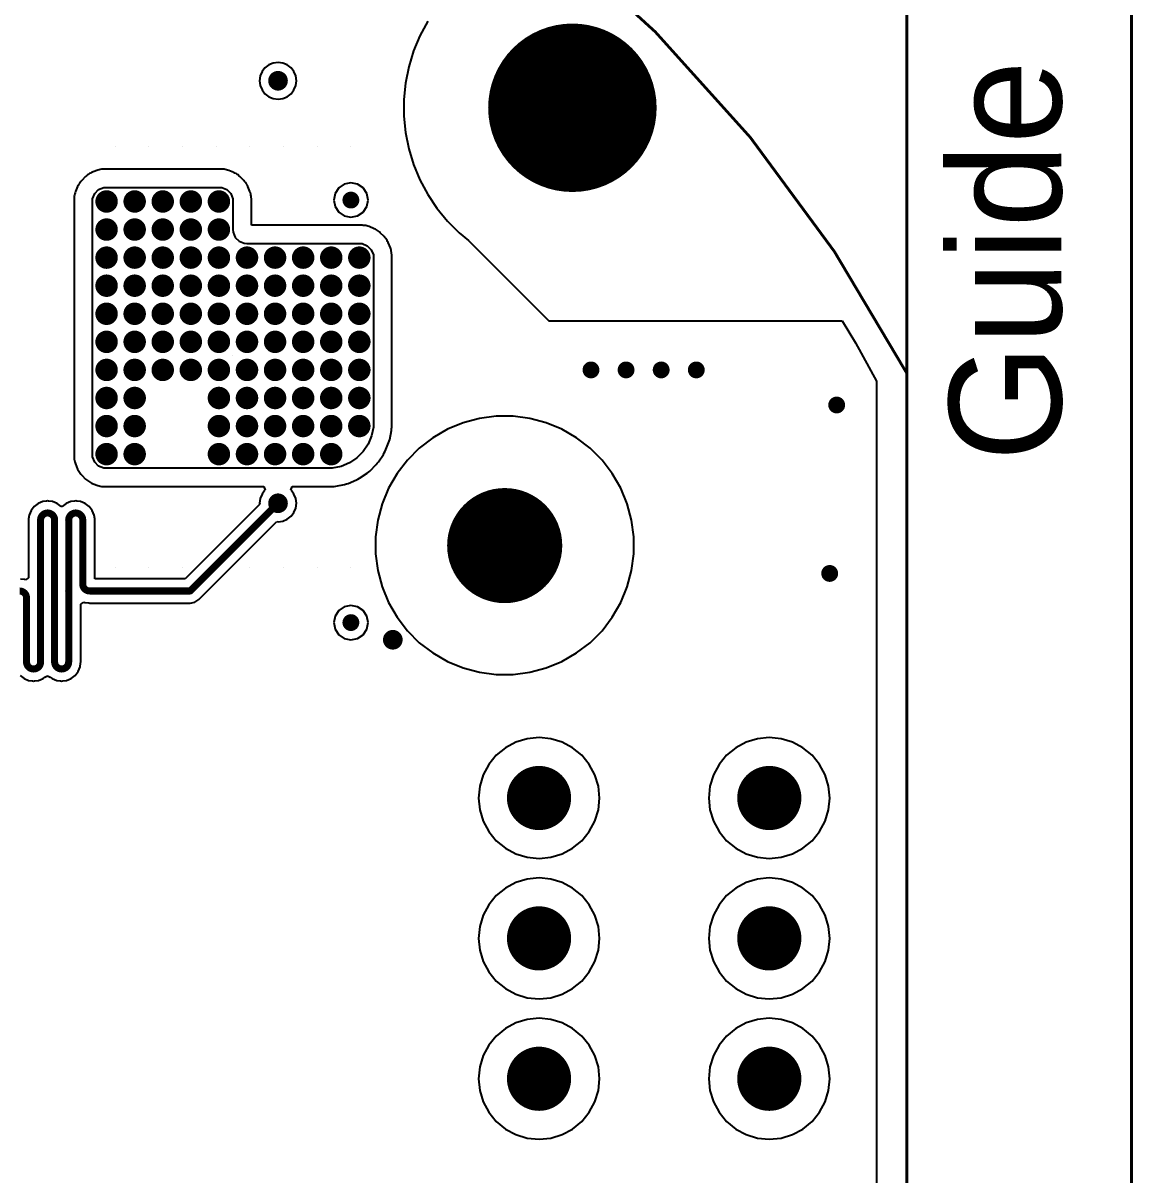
# Model space of a CAD drawing. Header units: millimetres. Extents: x 194 to 375, y 175 to 317.
# Drawn here: x 268.02 to 307.55, y 249.57 to 290.61 of the extents above; entities that cross this region are included whole.
import ezdxf

# ---------------------------------------------------------------- set-up
doc = ezdxf.new("R2010")
doc.units = ezdxf.units.MM
for name, color, linetype in [('Mechanical20', 56, 'Continuous'), ('MidLayer1', 16, 'Continuous'), ('PadHoleLayer', 156, 'Continuous'), ('ViaHoleLayer', 16, 'Continuous')]:
    doc.layers.add(name, color=color, linetype=linetype)

# ---------------------------------------------------------------- blocks, each defined once
blk = doc.blocks.new('PG_HSOF_8_1_B_54')
at = {"layer": 'PadHoleLayer'}
for points in [[(-4.2, 4.8), (-4.2, 4.8), (-4.2, 4.8), (-4.2, 4.8)], [(-3, 4.8), (-3, 4.8), (-3, 4.8), (-3, 4.8)], [(-1.8, 4.8), (-1.8, 4.8), (-1.8, 4.8), (-1.8, 4.8)], [(-0.6, 4.8), (-0.6, 4.8), (-0.6, 4.8), (-0.6, 4.8)], [(0.6, 4.8), (0.6, 4.8), (0.6, 4.8), (0.6, 4.8)], [(1.8, 4.8), (1.8, 4.8), (1.8, 4.8), (1.8, 4.8)], [(3, 4.8), (3, 4.8), (3, 4.8), (3, 4.8)], [(4.2, 4.8), (4.2, 4.8), (4.2, 4.8), (4.2, 4.8)], [(0, -2.75), (0, -2.75), (0, -2.75), (0, -2.75)]]:
    blk.add_lwpolyline(points, close=True, dxfattribs=at)
blk = doc.blocks.new('PG_HSOF_8_1_B_55')
at = {"layer": 'PadHoleLayer'}
for points in [[(-4.2, 4.8), (-4.2, 4.8), (-4.2, 4.8), (-4.2, 4.8)], [(-3, 4.8), (-3, 4.8), (-3, 4.8), (-3, 4.8)], [(-1.8, 4.8), (-1.8, 4.8), (-1.8, 4.8), (-1.8, 4.8)], [(-0.6, 4.8), (-0.6, 4.8), (-0.6, 4.8), (-0.6, 4.8)], [(0.6, 4.8), (0.6, 4.8), (0.6, 4.8), (0.6, 4.8)], [(1.8, 4.8), (1.8, 4.8), (1.8, 4.8), (1.8, 4.8)], [(3, 4.8), (3, 4.8), (3, 4.8), (3, 4.8)], [(4.2, 4.8), (4.2, 4.8), (4.2, 4.8), (4.2, 4.8)], [(0, -2.75), (0, -2.75), (0, -2.75), (0, -2.75)]]:
    blk.add_lwpolyline(points, close=True, dxfattribs=at)
blk = doc.blocks.new('DG271V_5_0_03P_58')
at = {"layer": 'MidLayer1', "const_width": 1.143}
for points in [[(-5.572, 4.1, 1), (-4.429, 4.1, 1)], [(-0.572, 4.1, 1), (0.571, 4.1, 1)], [(4.429, 4.1, 1), (5.572, 4.1, 1)], [(-5.572, -4.1, 1), (-4.429, -4.1, 1)], [(-0.572, -4.1, 1), (0.571, -4.1, 1)], [(4.429, -4.1, 1), (5.572, -4.1, 1)]]:
    blk.add_lwpolyline(points, format="xyb", close=True, dxfattribs=at)
at = {"layer": 'PadHoleLayer', "const_width": 0.65}
for points in [[(-5.325, 4.1, 1), (-4.675, 4.1, 1)], [(-0.325, 4.1, 1), (0.325, 4.1, 1)], [(4.675, 4.1, 1), (5.325, 4.1, 1)], [(-5.325, -4.1, 1), (-4.675, -4.1, 1)], [(-0.325, -4.1, 1), (0.325, -4.1, 1)], [(4.675, -4.1, 1), (5.325, -4.1, 1)]]:
    blk.add_lwpolyline(points, format="xyb", close=True, dxfattribs=at)
blk = doc.blocks.new('SMTSOB_M3_2_BOT_B_160')
at = {"layer": 'MidLayer1', "const_width": 2.05}
blk.add_lwpolyline([(-1.025, 0.008, 1), (1.025, 0.008, 1)], format="xyb", close=True, dxfattribs=at)
at = {"layer": 'PadHoleLayer', "const_width": 2.05}
blk.add_lwpolyline([(-1.025, 0.008, 1), (1.025, 0.008, 1)], format="xyb", close=True, dxfattribs=at)
blk = doc.blocks.new('MH_3_5MM_173')
at = {"layer": 'MidLayer1', "const_width": 3}
blk.add_lwpolyline([(-1.5, 0, 1), (1.5, 0, 1)], format="xyb", close=True, dxfattribs=at)
at = {"layer": 'PadHoleLayer', "const_width": 1.75}
blk.add_lwpolyline([(-0.875, 0, 1), (0.875, 0, 1)], format="xyb", close=True, dxfattribs=at)

msp = doc.modelspace()

# ---------------------------------------------------------------- linework, layer by layer
at = {"layer": 'Mechanical20', "const_width": 0.1}
msp.add_lwpolyline([(206.5, 273.9, -0.633005), (299.5, 278.125)], format="xyb", dxfattribs=at)
for points in [[(299.5, 206.5), (299.5, 305.5)], [(307.5, 206.5), (307.5, 305.5)], [(299.5, 229.875), (299.5, 278.125)]]:
    msp.add_lwpolyline(points, dxfattribs=at)
at = {"layer": 'Mechanical20', "const_width": 0.05}
msp.add_lwpolyline([(299.475, 278.125, 1), (299.525, 278.125, 1)], format="xyb", close=True, dxfattribs=at)
msp.add_lwpolyline([(299.475, 278.125, 1), (299.525, 278.125, 1)], format="xyb", close=True, dxfattribs=at)
at = {"layer": 'MidLayer1'}
for p, q in [((282.435, 290.676), (282.158, 290.156)), ((282.158, 290.156), (281.932, 289.612)), ((281.932, 289.612), (281.761, 289.048)), ((276.537, 288.878), (276.472, 288.72)), ((276.641, 289.014), (276.537, 288.878)), ((276.777, 289.118), (276.641, 289.014)), ((276.935, 289.183), (276.777, 289.118)), ((277.105, 289.206), (276.935, 289.183)), ((277.275, 289.183), (277.105, 289.206)), ((277.433, 289.118), (277.275, 289.183)), ((277.569, 289.014), (277.433, 289.118)), ((277.673, 288.878), (277.569, 289.014)), ((277.738, 288.72), (277.673, 288.878)), ((281.761, 289.048), (281.646, 288.469)), ((276.472, 288.72), (276.449, 288.55)), ((276.449, 288.55), (276.472, 288.38)), ((277.761, 288.55), (277.738, 288.72)), ((277.738, 288.38), (277.761, 288.55)), ((281.646, 288.469), (281.588, 287.883)), ((276.472, 288.38), (276.537, 288.222)), ((276.537, 288.222), (276.641, 288.086)), ((276.641, 288.086), (276.777, 287.982)), ((277.433, 287.982), (277.569, 288.086)), ((277.569, 288.086), (277.673, 288.222)), ((277.673, 288.222), (277.738, 288.38)), ((276.777, 287.982), (276.935, 287.917)), ((276.935, 287.917), (277.105, 287.894)), ((277.105, 287.894), (277.275, 287.917)), ((277.275, 287.917), (277.433, 287.982)), ((281.588, 287.883), (281.588, 287.293)), ((281.588, 287.293), (281.646, 286.707)), ((281.646, 286.707), (281.761, 286.128)), ((281.761, 286.128), (281.932, 285.564)), ((270.318, 285.194), (270.287, 285.164)), ((270.355, 285.215), (270.318, 285.194)), ((270.389, 285.242), (270.355, 285.215)), ((270.429, 285.258), (270.389, 285.242)), ((270.466, 285.28), (270.429, 285.258)), ((270.65, 285.356), (270.466, 285.28)), ((270.691, 285.367), (270.65, 285.356)), ((270.731, 285.383), (270.691, 285.367)), ((270.773, 285.389), (270.731, 285.383)), ((270.815, 285.4), (270.773, 285.389)), ((270.858, 285.4), (270.815, 285.4)), ((270.901, 285.406), (270.858, 285.4)), ((271, 285.406), (270.901, 285.406)), ((275, 285.406), (271, 285.406)), ((271, 285.406), (271, 285.406)), ((275.099, 285.406), (275, 285.406)), ((275.142, 285.4), (275.099, 285.406)), ((275.185, 285.4), (275.142, 285.4)), ((275.227, 285.389), (275.185, 285.4)), ((275.269, 285.383), (275.227, 285.389)), ((275.309, 285.367), (275.269, 285.383)), ((275.35, 285.356), (275.309, 285.367)), ((275.534, 285.28), (275.35, 285.356)), ((275.571, 285.258), (275.534, 285.28)), ((275.611, 285.242), (275.571, 285.258)), ((275.645, 285.215), (275.611, 285.242)), ((275.682, 285.194), (275.645, 285.215)), ((275.713, 285.164), (275.682, 285.194)), ((281.932, 285.564), (282.158, 285.02)), ((269.97, 284.784), (269.894, 284.6)), ((269.992, 284.821), (269.97, 284.784)), ((270.008, 284.861), (269.992, 284.821)), ((270.034, 284.895), (270.008, 284.861)), ((270.056, 284.932), (270.034, 284.895)), ((270.086, 284.963), (270.056, 284.932)), ((270.113, 284.997), (270.086, 284.963)), ((270.253, 285.137), (270.113, 284.997)), ((270.287, 285.164), (270.253, 285.137)), ((275.747, 285.137), (275.713, 285.164)), ((275.887, 284.997), (275.747, 285.137)), ((275.914, 284.963), (275.887, 284.997)), ((275.944, 284.932), (275.914, 284.963)), ((275.965, 284.895), (275.944, 284.932)), ((275.992, 284.861), (275.965, 284.895)), ((276.008, 284.821), (275.992, 284.861)), ((276.03, 284.784), (276.008, 284.821)), ((276.106, 284.6), (276.03, 284.784)), ((279.466, 284.865), (279.267, 284.733)), ((279.7, 284.912), (279.466, 284.865)), ((279.934, 284.865), (279.7, 284.912)), ((280.133, 284.733), (279.934, 284.865)), ((282.158, 285.02), (282.435, 284.5)), ((269.85, 284.392), (269.844, 284.349)), ((269.861, 284.477), (269.85, 284.435)), ((269.85, 284.435), (269.85, 284.392)), ((269.867, 284.519), (269.861, 284.477)), ((269.883, 284.559), (269.867, 284.519)), ((269.894, 284.6), (269.883, 284.559)), ((270.5, 284.349), (270.576, 284.533)), ((270.576, 284.533), (270.717, 284.674)), ((270.717, 284.674), (270.901, 284.75)), ((270.901, 284.75), (271, 284.75)), ((271, 284.75), (271, 284.75)), ((271, 284.75), (275, 284.75)), ((275, 284.75), (275.099, 284.75)), ((275.099, 284.75), (275.283, 284.674)), ((275.283, 284.674), (275.424, 284.533)), ((275.424, 284.533), (275.5, 284.349)), ((276.117, 284.559), (276.106, 284.6)), ((276.133, 284.519), (276.117, 284.559)), ((276.139, 284.477), (276.133, 284.519)), ((276.15, 284.435), (276.139, 284.477)), ((276.15, 284.392), (276.15, 284.435)), ((276.156, 284.349), (276.15, 284.392)), ((279.135, 284.534), (279.088, 284.3)), ((279.267, 284.733), (279.135, 284.534)), ((280.265, 284.534), (280.133, 284.733)), ((280.312, 284.3), (280.265, 284.534)), ((282.435, 284.5), (282.763, 284.009)), ((269.844, 284.349), (269.844, 284.25)), ((269.844, 284.25), (269.844, 275.25)), ((270.5, 284.25), (270.5, 284.349)), ((270.5, 275.25), (270.5, 284.25)), ((275.5, 284.349), (275.5, 284.25)), ((275.5, 284.25), (275.5, 284.25)), ((275.5, 284.25), (275.5, 283.25)), ((276.156, 284.25), (276.156, 284.349)), ((276.156, 283.406), (276.156, 284.25)), ((276.156, 284.25), (276.156, 284.25)), ((279.088, 284.3), (279.135, 284.066)), ((279.135, 284.066), (279.267, 283.867)), ((280.133, 283.867), (280.265, 284.066)), ((280.265, 284.066), (280.312, 284.3)), ((282.763, 284.009), (283.137, 283.554)), ((279.267, 283.867), (279.466, 283.735)), ((279.466, 283.735), (279.7, 283.688)), ((279.7, 283.688), (279.934, 283.735)), ((279.934, 283.735), (280.133, 283.867)), ((283.137, 283.554), (283.554, 283.137)), ((275.5, 283.25), (275.51, 283.152)), ((275.51, 283.152), (275.584, 282.972)), ((280, 283.406), (276.156, 283.406)), ((280.099, 283.406), (280, 283.406)), ((280.142, 283.4), (280.099, 283.406)), ((280.185, 283.4), (280.142, 283.4)), ((280.227, 283.389), (280.185, 283.4)), ((280.269, 283.383), (280.227, 283.389)), ((280.309, 283.367), (280.269, 283.383)), ((280.35, 283.356), (280.309, 283.367)), ((280.534, 283.28), (280.35, 283.356)), ((280.571, 283.258), (280.534, 283.28)), ((280.611, 283.242), (280.571, 283.258)), ((280.645, 283.215), (280.611, 283.242)), ((280.682, 283.194), (280.645, 283.215)), ((280.713, 283.164), (280.682, 283.194)), ((280.747, 283.137), (280.713, 283.164)), ((280.887, 282.997), (280.747, 283.137)), ((283.554, 283.137), (283.885, 282.865)), ((275.584, 282.972), (275.722, 282.834)), ((275.722, 282.834), (275.902, 282.76)), ((275.902, 282.76), (276, 282.75)), ((276, 282.75), (276, 282.75)), ((276, 282.75), (280, 282.75)), ((280, 282.75), (280.099, 282.75)), ((280.099, 282.75), (280.283, 282.674)), ((280.914, 282.963), (280.887, 282.997)), ((280.944, 282.932), (280.914, 282.963)), ((280.965, 282.895), (280.944, 282.932)), ((280.992, 282.861), (280.965, 282.895)), ((281.008, 282.821), (280.992, 282.861)), ((281.03, 282.784), (281.008, 282.821)), ((281.106, 282.6), (281.03, 282.784)), ((283.885, 282.865), (286.75, 280)), ((280.283, 282.674), (280.424, 282.533)), ((280.424, 282.533), (280.5, 282.349)), ((280.5, 282.349), (280.5, 282.25)), ((281.117, 282.559), (281.106, 282.6)), ((281.133, 282.519), (281.117, 282.559)), ((281.139, 282.477), (281.133, 282.519)), ((281.15, 282.435), (281.139, 282.477)), ((281.15, 282.392), (281.15, 282.435)), ((281.156, 282.349), (281.15, 282.392)), ((281.156, 282.25), (281.156, 282.349)), ((280.5, 282.25), (280.5, 282.25)), ((280.5, 282.25), (280.5, 276.375)), ((281.156, 276.375), (281.156, 282.25)), ((281.156, 282.25), (281.156, 282.25)), ((286.75, 280), (297.191, 280)), ((297.191, 280), (297.669, 279.212)), ((297.669, 279.212), (298.416, 277.851)), ((298.416, 277.851), (298.416, 230.149)), ((284.875, 276.6), (284.278, 276.521)), ((285.478, 276.6), (284.875, 276.6)), ((286.076, 276.521), (285.478, 276.6)), ((280.5, 276.215), (280.438, 275.901)), ((280.5, 276.375), (280.5, 276.215)), ((281.147, 276.151), (281.156, 276.215)), ((281.156, 276.215), (281.156, 276.375)), ((283.695, 276.365), (283.138, 276.135)), ((284.278, 276.521), (283.695, 276.365)), ((286.659, 276.365), (286.076, 276.521)), ((287.216, 276.135), (286.659, 276.365)), ((280.438, 275.901), (280.315, 275.605)), ((281.06, 275.712), (281.081, 275.773)), ((281.081, 275.773), (281.143, 276.087)), ((281.143, 276.087), (281.147, 276.151)), ((282.616, 275.833), (282.137, 275.466)), ((283.138, 276.135), (282.616, 275.833)), ((287.738, 275.833), (287.216, 276.135)), ((288.216, 275.466), (287.738, 275.833)), ((280.137, 275.339), (279.911, 275.113)), ((280.315, 275.605), (280.137, 275.339)), ((280.889, 275.299), (280.921, 275.354)), ((280.921, 275.354), (281.043, 275.65)), ((281.043, 275.65), (281.06, 275.712)), ((282.137, 275.466), (281.711, 275.04)), ((288.643, 275.04), (288.216, 275.466)), ((269.844, 275.25), (269.844, 275.25)), ((269.844, 275.25), (269.844, 275.151)), ((269.844, 275.151), (269.85, 275.108)), ((269.85, 275.108), (269.85, 275.065)), ((269.85, 275.065), (269.861, 275.023)), ((269.861, 275.023), (269.867, 274.981)), ((269.867, 274.981), (269.883, 274.941)), ((269.883, 274.941), (269.894, 274.9)), ((270.5, 275.151), (270.5, 275.25)), ((270.5, 275.25), (270.5, 275.25)), ((270.576, 274.967), (270.5, 275.151)), ((270.717, 274.826), (270.576, 274.967)), ((279.645, 274.935), (279.349, 274.812)), ((279.911, 275.113), (279.645, 274.935)), ((280.601, 274.876), (280.64, 274.927)), ((280.64, 274.927), (280.682, 274.975)), ((280.682, 274.975), (280.86, 275.241)), ((280.86, 275.241), (280.889, 275.299)), ((281.711, 275.04), (281.344, 274.561)), ((289.01, 274.561), (288.643, 275.04)), ((269.894, 274.9), (269.97, 274.716)), ((269.97, 274.716), (269.992, 274.679)), ((269.992, 274.679), (270.008, 274.639)), ((270.008, 274.639), (270.034, 274.605)), ((270.034, 274.605), (270.056, 274.568)), ((270.056, 274.568), (270.086, 274.537)), ((270.086, 274.537), (270.113, 274.503)), ((270.901, 274.75), (270.717, 274.826)), ((271, 274.75), (270.901, 274.75)), ((278.875, 274.75), (271, 274.75)), ((279.035, 274.75), (278.875, 274.75)), ((278.875, 274.75), (278.875, 274.75)), ((279.349, 274.812), (279.035, 274.75)), ((280.009, 274.39), (280.275, 274.568)), ((280.275, 274.568), (280.323, 274.61)), ((280.323, 274.61), (280.374, 274.649)), ((280.374, 274.649), (280.601, 274.876)), ((281.344, 274.561), (281.042, 274.039)), ((289.311, 274.039), (289.01, 274.561)), ((270.113, 274.503), (270.253, 274.363)), ((270.253, 274.363), (270.287, 274.336)), ((270.287, 274.336), (270.318, 274.306)), ((270.318, 274.306), (270.355, 274.285)), ((270.355, 274.285), (270.389, 274.258)), ((270.389, 274.258), (270.429, 274.242)), ((270.429, 274.242), (270.466, 274.22)), ((270.466, 274.22), (270.65, 274.144)), ((270.65, 274.144), (270.691, 274.133)), ((270.691, 274.133), (270.731, 274.117)), ((270.731, 274.117), (270.773, 274.111)), ((270.773, 274.111), (270.815, 274.1)), ((279.099, 274.103), (279.163, 274.107)), ((279.163, 274.107), (279.477, 274.169)), ((279.477, 274.169), (279.538, 274.19)), ((279.538, 274.19), (279.6, 274.207)), ((279.6, 274.207), (279.896, 274.329)), ((279.896, 274.329), (279.951, 274.361)), ((279.951, 274.361), (280.009, 274.39)), ((270.815, 274.1), (270.858, 274.1)), ((270.858, 274.1), (270.901, 274.094)), ((270.901, 274.094), (271, 274.094)), ((271, 274.094), (276.603, 274.094)), ((276.537, 273.828), (276.472, 273.67)), ((276.641, 273.964), (276.537, 273.828)), ((276.603, 274.094), (276.646, 273.967)), ((276.646, 273.967), (276.641, 273.964)), ((277.564, 273.967), (277.607, 274.094)), ((277.569, 273.964), (277.564, 273.967)), ((277.673, 273.828), (277.569, 273.964)), ((277.607, 274.094), (278.875, 274.094)), ((277.738, 273.67), (277.673, 273.828)), ((278.875, 274.094), (278.875, 274.094)), ((278.875, 274.094), (279.035, 274.094)), ((279.035, 274.094), (279.099, 274.103)), ((281.042, 274.039), (280.812, 273.482)), ((289.542, 273.482), (289.311, 274.039)), ((268.419, 273.385), (268.31, 273.244)), ((268.56, 273.493), (268.419, 273.385)), ((268.724, 273.561), (268.56, 273.493)), ((268.863, 273.579), (268.724, 273.561)), ((268.9, 273.587), (268.863, 273.579)), ((268.937, 273.579), (268.9, 273.587)), ((269.076, 273.561), (268.937, 273.579)), ((269.24, 273.493), (269.076, 273.561)), ((269.381, 273.385), (269.24, 273.493)), ((269.419, 273.385), (269.381, 273.385)), ((269.56, 273.493), (269.419, 273.385)), ((269.724, 273.561), (269.56, 273.493)), ((269.863, 273.579), (269.724, 273.561)), ((269.9, 273.587), (269.863, 273.579)), ((269.937, 273.579), (269.9, 273.587)), ((270.076, 273.561), (269.937, 273.579)), ((270.24, 273.493), (270.076, 273.561)), ((270.381, 273.385), (270.24, 273.493)), ((270.49, 273.244), (270.381, 273.385)), ((276.454, 273.462), (273.801, 270.808)), ((276.472, 273.67), (276.449, 273.5)), ((276.449, 273.5), (276.454, 273.462)), ((277.673, 273.172), (277.738, 273.33)), ((277.761, 273.5), (277.738, 273.67)), ((277.738, 273.33), (277.761, 273.5)), ((280.812, 273.482), (280.656, 272.899)), ((289.698, 272.899), (289.542, 273.482)), ((268.224, 272.941), (268.217, 272.904)), ((268.217, 272.904), (268.217, 270.839)), ((268.242, 273.08), (268.224, 272.941)), ((268.31, 273.244), (268.242, 273.08)), ((270.558, 273.08), (270.49, 273.244)), ((270.576, 272.941), (270.558, 273.08)), ((270.583, 272.904), (270.576, 272.941)), ((270.583, 270.808), (270.583, 272.904)), ((277.275, 272.867), (277.433, 272.932)), ((277.433, 272.932), (277.569, 273.036)), ((277.569, 273.036), (277.673, 273.172)), ((280.656, 272.899), (280.577, 272.302)), ((289.777, 272.302), (289.698, 272.899)), ((274.286, 270.069), (277.067, 272.849)), ((277.067, 272.849), (277.105, 272.844)), ((277.105, 272.844), (277.275, 272.867)), ((280.577, 272.302), (280.577, 271.699)), ((289.777, 271.699), (289.777, 272.302)), ((280.577, 271.699), (280.656, 271.101)), ((289.698, 271.101), (289.777, 271.699)), ((268.217, 270.839), (268.111, 270.768)), ((280.656, 271.101), (280.812, 270.518)), ((289.542, 270.518), (289.698, 271.101)), ((268.076, 270.783), (267.937, 270.801)), ((268.111, 270.768), (268.076, 270.783)), ((273.801, 270.808), (270.583, 270.808)), ((280.812, 270.518), (281.042, 269.961)), ((289.311, 269.961), (289.542, 270.518)), ((274.146, 269.975), (274.286, 270.069)), ((270.083, 269.911), (270.189, 269.982)), ((270.083, 267.846), (270.083, 269.911)), ((270.189, 269.982), (270.224, 269.967)), ((270.224, 269.967), (270.363, 269.949)), ((270.363, 269.949), (270.4, 269.942)), ((270.4, 269.942), (273.98, 269.942)), ((273.98, 269.942), (274.146, 269.975)), ((279.267, 269.683), (279.135, 269.484)), ((279.466, 269.815), (279.267, 269.683)), ((279.7, 269.862), (279.466, 269.815)), ((279.934, 269.815), (279.7, 269.862)), ((280.133, 269.683), (279.934, 269.815)), ((280.265, 269.484), (280.133, 269.683)), ((281.042, 269.961), (281.344, 269.439)), ((289.01, 269.439), (289.311, 269.961)), ((279.135, 269.484), (279.088, 269.25)), ((279.088, 269.25), (279.135, 269.016)), ((280.312, 269.25), (280.265, 269.484)), ((280.265, 269.016), (280.312, 269.25)), ((281.344, 269.439), (281.711, 268.961)), ((288.643, 268.961), (289.01, 269.439)), ((279.135, 269.016), (279.267, 268.817)), ((279.267, 268.817), (279.466, 268.685)), ((279.934, 268.685), (280.133, 268.817)), ((280.133, 268.817), (280.265, 269.016)), ((281.711, 268.961), (282.137, 268.534)), ((288.216, 268.534), (288.643, 268.961)), ((279.466, 268.685), (279.7, 268.638)), ((279.7, 268.638), (279.934, 268.685)), ((282.137, 268.534), (282.616, 268.167)), ((287.738, 268.167), (288.216, 268.534)), ((282.616, 268.167), (283.138, 267.866)), ((287.216, 267.866), (287.738, 268.167)), ((269.99, 267.506), (270.058, 267.67)), ((270.058, 267.67), (270.076, 267.809)), ((270.076, 267.809), (270.083, 267.846)), ((283.138, 267.866), (283.695, 267.635)), ((283.695, 267.635), (284.278, 267.479)), ((286.076, 267.479), (286.659, 267.635)), ((286.659, 267.635), (287.216, 267.866)), ((267.919, 267.365), (268.06, 267.257)), ((268.06, 267.257), (268.224, 267.189)), ((268.224, 267.189), (268.363, 267.171)), ((268.363, 267.171), (268.4, 267.163)), ((268.4, 267.163), (268.437, 267.171)), ((268.437, 267.171), (268.576, 267.189)), ((268.576, 267.189), (268.74, 267.257)), ((268.74, 267.257), (268.804, 267.306)), ((268.804, 267.306), (268.9, 267.355)), ((268.9, 267.355), (268.996, 267.306)), ((268.996, 267.306), (269.06, 267.257)), ((269.06, 267.257), (269.224, 267.189)), ((269.224, 267.189), (269.363, 267.171)), ((269.363, 267.171), (269.4, 267.163)), ((269.4, 267.163), (269.437, 267.171)), ((269.437, 267.171), (269.576, 267.189)), ((269.576, 267.189), (269.74, 267.257)), ((269.74, 267.257), (269.881, 267.365)), ((269.881, 267.365), (269.99, 267.506)), ((284.278, 267.479), (284.875, 267.4)), ((284.875, 267.4), (285.478, 267.4)), ((285.478, 267.4), (286.076, 267.479)), ((285.98, 265.112), (285.576, 264.989)), ((286.4, 265.153), (285.98, 265.112)), ((286.82, 265.112), (286.4, 265.153)), ((287.224, 264.989), (286.82, 265.112)), ((294.18, 265.112), (293.776, 264.989)), ((294.6, 265.153), (294.18, 265.112)), ((295.02, 265.112), (294.6, 265.153)), ((295.424, 264.989), (295.02, 265.112)), ((285.204, 264.79), (284.877, 264.523)), ((285.576, 264.989), (285.204, 264.79)), ((287.596, 264.79), (287.224, 264.989)), ((287.923, 264.523), (287.596, 264.79)), ((293.404, 264.79), (293.077, 264.523)), ((293.776, 264.989), (293.404, 264.79)), ((295.796, 264.79), (295.424, 264.989)), ((296.123, 264.523), (295.796, 264.79)), ((284.877, 264.523), (284.61, 264.196)), ((288.19, 264.196), (287.923, 264.523)), ((293.077, 264.523), (292.81, 264.196)), ((296.39, 264.196), (296.123, 264.523)), ((284.61, 264.196), (284.411, 263.824)), ((288.389, 263.824), (288.19, 264.196)), ((292.81, 264.196), (292.611, 263.824)), ((296.589, 263.824), (296.39, 264.196)), ((284.411, 263.824), (284.288, 263.42)), ((288.512, 263.42), (288.389, 263.824)), ((292.611, 263.824), (292.488, 263.42)), ((296.712, 263.42), (296.589, 263.824)), ((284.288, 263.42), (284.247, 263)), ((288.553, 263), (288.512, 263.42)), ((292.488, 263.42), (292.447, 263)), ((296.753, 263), (296.712, 263.42)), ((284.247, 263), (284.288, 262.58)), ((288.512, 262.58), (288.553, 263)), ((292.447, 263), (292.488, 262.58)), ((296.712, 262.58), (296.753, 263)), ((284.288, 262.58), (284.411, 262.176)), ((288.389, 262.176), (288.512, 262.58)), ((292.488, 262.58), (292.611, 262.176)), ((296.589, 262.176), (296.712, 262.58)), ((284.411, 262.176), (284.61, 261.804)), ((284.61, 261.804), (284.877, 261.477)), ((287.923, 261.477), (288.19, 261.804)), ((288.19, 261.804), (288.389, 262.176)), ((292.611, 262.176), (292.81, 261.804)), ((292.81, 261.804), (293.077, 261.477)), ((296.123, 261.477), (296.39, 261.804)), ((296.39, 261.804), (296.589, 262.176)), ((284.877, 261.477), (285.204, 261.21)), ((287.596, 261.21), (287.923, 261.477)), ((293.077, 261.477), (293.404, 261.21)), ((295.796, 261.21), (296.123, 261.477)), ((285.204, 261.21), (285.576, 261.011)), ((285.576, 261.011), (285.98, 260.888)), ((286.82, 260.888), (287.224, 261.011)), ((287.224, 261.011), (287.596, 261.21)), ((293.404, 261.21), (293.776, 261.011)), ((293.776, 261.011), (294.18, 260.888)), ((295.02, 260.888), (295.424, 261.011)), ((295.424, 261.011), (295.796, 261.21)), ((285.98, 260.888), (286.4, 260.847)), ((286.4, 260.847), (286.82, 260.888)), ((294.18, 260.888), (294.6, 260.847)), ((294.6, 260.847), (295.02, 260.888)), ((286.4, 260.153), (285.98, 260.112)), ((286.82, 260.112), (286.4, 260.153)), ((294.6, 260.153), (294.18, 260.112)), ((295.02, 260.112), (294.6, 260.153)), ((285.204, 259.79), (284.877, 259.523)), ((285.576, 259.989), (285.204, 259.79)), ((285.98, 260.112), (285.576, 259.989)), ((287.224, 259.989), (286.82, 260.112)), ((287.596, 259.79), (287.224, 259.989)), ((287.923, 259.523), (287.596, 259.79)), ((293.404, 259.79), (293.077, 259.523)), ((293.776, 259.989), (293.404, 259.79)), ((294.18, 260.112), (293.776, 259.989)), ((295.424, 259.989), (295.02, 260.112)), ((295.796, 259.79), (295.424, 259.989)), ((296.123, 259.523), (295.796, 259.79)), ((284.877, 259.523), (284.61, 259.196)), ((288.19, 259.196), (287.923, 259.523)), ((293.077, 259.523), (292.81, 259.196)), ((296.39, 259.196), (296.123, 259.523)), ((284.61, 259.196), (284.411, 258.824)), ((288.389, 258.824), (288.19, 259.196)), ((292.81, 259.196), (292.611, 258.824)), ((296.589, 258.824), (296.39, 259.196)), ((284.411, 258.824), (284.288, 258.42)), ((288.512, 258.42), (288.389, 258.824)), ((292.611, 258.824), (292.488, 258.42)), ((296.712, 258.42), (296.589, 258.824)), ((284.288, 258.42), (284.247, 258)), ((288.553, 258), (288.512, 258.42)), ((292.488, 258.42), (292.447, 258)), ((296.753, 258), (296.712, 258.42)), ((284.247, 258), (284.288, 257.58)), ((288.512, 257.58), (288.553, 258)), ((292.447, 258), (292.488, 257.58)), ((296.712, 257.58), (296.753, 258)), ((284.288, 257.58), (284.411, 257.176)), ((288.389, 257.176), (288.512, 257.58)), ((292.488, 257.58), (292.611, 257.176)), ((296.589, 257.176), (296.712, 257.58)), ((284.411, 257.176), (284.61, 256.804)), ((288.19, 256.804), (288.389, 257.176)), ((292.611, 257.176), (292.81, 256.804)), ((296.39, 256.804), (296.589, 257.176)), ((284.61, 256.804), (284.877, 256.477)), ((284.877, 256.477), (285.204, 256.21)), ((287.596, 256.21), (287.923, 256.477)), ((287.923, 256.477), (288.19, 256.804)), ((292.81, 256.804), (293.077, 256.477)), ((293.077, 256.477), (293.404, 256.21)), ((295.796, 256.21), (296.123, 256.477)), ((296.123, 256.477), (296.39, 256.804)), ((285.204, 256.21), (285.576, 256.011)), ((287.224, 256.011), (287.596, 256.21)), ((293.404, 256.21), (293.776, 256.011)), ((295.424, 256.011), (295.796, 256.21)), ((285.576, 256.011), (285.98, 255.888)), ((285.98, 255.888), (286.4, 255.847)), ((286.4, 255.847), (286.82, 255.888)), ((286.82, 255.888), (287.224, 256.011)), ((293.776, 256.011), (294.18, 255.888)), ((294.18, 255.888), (294.6, 255.847)), ((294.6, 255.847), (295.02, 255.888)), ((295.02, 255.888), (295.424, 256.011)), ((285.576, 254.989), (285.204, 254.79)), ((285.98, 255.112), (285.576, 254.989)), ((286.4, 255.153), (285.98, 255.112)), ((286.82, 255.112), (286.4, 255.153)), ((287.224, 254.989), (286.82, 255.112)), ((287.596, 254.79), (287.224, 254.989)), ((293.776, 254.989), (293.404, 254.79)), ((294.18, 255.112), (293.776, 254.989)), ((294.6, 255.153), (294.18, 255.112)), ((295.02, 255.112), (294.6, 255.153)), ((295.424, 254.989), (295.02, 255.112)), ((295.796, 254.79), (295.424, 254.989)), ((284.877, 254.523), (284.61, 254.196)), ((285.204, 254.79), (284.877, 254.523)), ((287.923, 254.523), (287.596, 254.79)), ((288.19, 254.196), (287.923, 254.523)), ((293.077, 254.523), (292.81, 254.196)), ((293.404, 254.79), (293.077, 254.523)), ((296.123, 254.523), (295.796, 254.79)), ((296.39, 254.196), (296.123, 254.523)), ((284.61, 254.196), (284.411, 253.824)), ((288.389, 253.824), (288.19, 254.196)), ((292.81, 254.196), (292.611, 253.824)), ((296.589, 253.824), (296.39, 254.196)), ((284.411, 253.824), (284.288, 253.42)), ((288.512, 253.42), (288.389, 253.824)), ((292.611, 253.824), (292.488, 253.42)), ((296.712, 253.42), (296.589, 253.824)), ((284.288, 253.42), (284.247, 253)), ((288.553, 253), (288.512, 253.42)), ((292.488, 253.42), (292.447, 253)), ((296.753, 253), (296.712, 253.42)), ((284.247, 253), (284.288, 252.58)), ((288.512, 252.58), (288.553, 253)), ((292.447, 253), (292.488, 252.58)), ((296.712, 252.58), (296.753, 253)), ((284.288, 252.58), (284.411, 252.176)), ((288.389, 252.176), (288.512, 252.58)), ((292.488, 252.58), (292.611, 252.176)), ((296.589, 252.176), (296.712, 252.58)), ((284.411, 252.176), (284.61, 251.804)), ((288.19, 251.804), (288.389, 252.176)), ((292.611, 252.176), (292.81, 251.804)), ((296.39, 251.804), (296.589, 252.176)), ((284.61, 251.804), (284.877, 251.477)), ((287.923, 251.477), (288.19, 251.804)), ((292.81, 251.804), (293.077, 251.477)), ((296.123, 251.477), (296.39, 251.804)), ((284.877, 251.477), (285.204, 251.21)), ((285.204, 251.21), (285.576, 251.011)), ((287.224, 251.011), (287.596, 251.21)), ((287.596, 251.21), (287.923, 251.477)), ((293.077, 251.477), (293.404, 251.21)), ((293.404, 251.21), (293.776, 251.011)), ((295.424, 251.011), (295.796, 251.21)), ((295.796, 251.21), (296.123, 251.477)), ((285.576, 251.011), (285.98, 250.888)), ((285.98, 250.888), (286.4, 250.847)), ((286.4, 250.847), (286.82, 250.888)), ((286.82, 250.888), (287.224, 251.011)), ((293.776, 251.011), (294.18, 250.888)), ((294.18, 250.888), (294.6, 250.847)), ((294.6, 250.847), (295.02, 250.888)), ((295.02, 250.888), (295.424, 251.011))]:
    msp.add_line(p, q, dxfattribs=at)
for points, const_width in [([(276.93, 288.55, 1), (277.28, 288.55, 1)], 0.35), ([(270.8, 284.25, 1), (271.2, 284.25, 1)], 0.4), ([(271.8, 284.25, 1), (272.2, 284.25, 1)], 0.4), ([(272.8, 284.25, 1), (273.2, 284.25, 1)], 0.4), ([(273.8, 284.25, 1), (274.2, 284.25, 1)], 0.4), ([(274.8, 284.25, 1), (275.2, 284.25, 1)], 0.4), ([(279.55, 284.3, 1), (279.85, 284.3, 1)], 0.3), ([(270.8, 283.25, 1), (271.2, 283.25, 1)], 0.4), ([(271.8, 283.25, 1), (272.2, 283.25, 1)], 0.4), ([(272.8, 283.25, 1), (273.2, 283.25, 1)], 0.4), ([(273.8, 283.25, 1), (274.2, 283.25, 1)], 0.4), ([(274.8, 283.25, 1), (275.2, 283.25, 1)], 0.4), ([(270.8, 282.25, 1), (271.2, 282.25, 1)], 0.4), ([(271.8, 282.25, 1), (272.2, 282.25, 1)], 0.4), ([(272.8, 282.25, 1), (273.2, 282.25, 1)], 0.4), ([(273.8, 282.25, 1), (274.2, 282.25, 1)], 0.4), ([(274.8, 282.25, 1), (275.2, 282.25, 1)], 0.4), ([(275.8, 282.25, 1), (276.2, 282.25, 1)], 0.4), ([(276.8, 282.25, 1), (277.2, 282.25, 1)], 0.4), ([(277.8, 282.25, 1), (278.2, 282.25, 1)], 0.4), ([(278.8, 282.25, 1), (279.2, 282.25, 1)], 0.4), ([(279.8, 282.25, 1), (280.2, 282.25, 1)], 0.4), ([(270.8, 281.25, 1), (271.2, 281.25, 1)], 0.4), ([(271.8, 281.25, 1), (272.2, 281.25, 1)], 0.4), ([(272.8, 281.25, 1), (273.2, 281.25, 1)], 0.4), ([(273.8, 281.25, 1), (274.2, 281.25, 1)], 0.4), ([(274.8, 281.25, 1), (275.2, 281.25, 1)], 0.4), ([(275.8, 281.25, 1), (276.2, 281.25, 1)], 0.4), ([(276.8, 281.25, 1), (277.2, 281.25, 1)], 0.4), ([(277.8, 281.25, 1), (278.2, 281.25, 1)], 0.4), ([(278.8, 281.25, 1), (279.2, 281.25, 1)], 0.4), ([(279.8, 281.25, 1), (280.2, 281.25, 1)], 0.4), ([(270.8, 280.25, 1), (271.2, 280.25, 1)], 0.4), ([(271.8, 280.25, 1), (272.2, 280.25, 1)], 0.4), ([(272.8, 280.25, 1), (273.2, 280.25, 1)], 0.4), ([(273.8, 280.25, 1), (274.2, 280.25, 1)], 0.4), ([(274.8, 280.25, 1), (275.2, 280.25, 1)], 0.4), ([(275.8, 280.25, 1), (276.2, 280.25, 1)], 0.4), ([(276.8, 280.25, 1), (277.2, 280.25, 1)], 0.4), ([(277.8, 280.25, 1), (278.2, 280.25, 1)], 0.4), ([(278.8, 280.25, 1), (279.2, 280.25, 1)], 0.4), ([(279.8, 280.25, 1), (280.2, 280.25, 1)], 0.4), ([(270.8, 279.25, 1), (271.2, 279.25, 1)], 0.4), ([(271.8, 279.25, 1), (272.2, 279.25, 1)], 0.4), ([(272.8, 279.25, 1), (273.2, 279.25, 1)], 0.4), ([(273.8, 279.25, 1), (274.2, 279.25, 1)], 0.4), ([(274.8, 279.25, 1), (275.2, 279.25, 1)], 0.4), ([(275.8, 279.25, 1), (276.2, 279.25, 1)], 0.4), ([(276.8, 279.25, 1), (277.2, 279.25, 1)], 0.4), ([(277.8, 279.25, 1), (278.2, 279.25, 1)], 0.4), ([(278.8, 279.25, 1), (279.2, 279.25, 1)], 0.4), ([(279.8, 279.25, 1), (280.2, 279.25, 1)], 0.4), ([(270.8, 278.25, 1), (271.2, 278.25, 1)], 0.4), ([(271.8, 278.25, 1), (272.2, 278.25, 1)], 0.4), ([(272.8, 278.25, 1), (273.2, 278.25, 1)], 0.4), ([(273.8, 278.25, 1), (274.2, 278.25, 1)], 0.4), ([(274.8, 278.25, 1), (275.2, 278.25, 1)], 0.4), ([(275.8, 278.25, 1), (276.2, 278.25, 1)], 0.4), ([(276.8, 278.25, 1), (277.2, 278.25, 1)], 0.4), ([(277.8, 278.25, 1), (278.2, 278.25, 1)], 0.4), ([(278.8, 278.25, 1), (279.2, 278.25, 1)], 0.4), ([(279.8, 278.25, 1), (280.2, 278.25, 1)], 0.4), ([(288.1, 278.25, 1), (288.4, 278.25, 1)], 0.3), ([(289.35, 278.25, 1), (289.65, 278.25, 1)], 0.3), ([(290.6, 278.25, 1), (290.9, 278.25, 1)], 0.3), ([(291.85, 278.25, 1), (292.15, 278.25, 1)], 0.3), ([(270.8, 277.25, 1), (271.2, 277.25, 1)], 0.4), ([(271.8, 277.25, 1), (272.2, 277.25, 1)], 0.4), ([(274.8, 277.25, 1), (275.2, 277.25, 1)], 0.4), ([(275.8, 277.25, 1), (276.2, 277.25, 1)], 0.4), ([(276.8, 277.25, 1), (277.2, 277.25, 1)], 0.4), ([(277.8, 277.25, 1), (278.2, 277.25, 1)], 0.4), ([(278.8, 277.25, 1), (279.2, 277.25, 1)], 0.4), ([(279.8, 277.25, 1), (280.2, 277.25, 1)], 0.4), ([(296.85, 277, 1), (297.15, 277, 1)], 0.3), ([(270.8, 276.25, 1), (271.2, 276.25, 1)], 0.4), ([(271.8, 276.25, 1), (272.2, 276.25, 1)], 0.4), ([(274.8, 276.25, 1), (275.2, 276.25, 1)], 0.4), ([(275.8, 276.25, 1), (276.2, 276.25, 1)], 0.4), ([(276.8, 276.25, 1), (277.2, 276.25, 1)], 0.4), ([(277.8, 276.25, 1), (278.2, 276.25, 1)], 0.4), ([(278.8, 276.25, 1), (279.2, 276.25, 1)], 0.4), ([(279.8, 276.25, 1), (280.2, 276.25, 1)], 0.4), ([(270.8, 275.25, 1), (271.2, 275.25, 1)], 0.4), ([(271.8, 275.25, 1), (272.2, 275.25, 1)], 0.4), ([(274.8, 275.25, 1), (275.2, 275.25, 1)], 0.4), ([(275.8, 275.25, 1), (276.2, 275.25, 1)], 0.4), ([(276.8, 275.25, 1), (277.2, 275.25, 1)], 0.4), ([(277.8, 275.25, 1), (278.2, 275.25, 1)], 0.4), ([(278.8, 275.25, 1), (279.2, 275.25, 1)], 0.4), ([(276.93, 273.5, 1), (277.28, 273.5, 1)], 0.35), ([(277.043, 273.5, 1), (277.168, 273.5, 1)], 0.125), ([(268.587, 272.904, 1), (268.712, 272.904, 1)], 0.125), ([(268.587, 272.904, 1), (268.712, 272.904, 1)], 0.125), ([(268.837, 273.154, 1), (268.962, 273.154, 1)], 0.125), ([(268.837, 273.154, 1), (268.962, 273.154, 1)], 0.125), ([(269.087, 272.904, 1), (269.212, 272.904, 1)], 0.125), ([(269.087, 272.904, 1), (269.212, 272.904, 1)], 0.125), ([(269.587, 272.904, 1), (269.712, 272.904, 1)], 0.125), ([(269.587, 272.904, 1), (269.712, 272.904, 1)], 0.125), ([(269.837, 273.154, 1), (269.962, 273.154, 1)], 0.125), ([(269.837, 273.154, 1), (269.962, 273.154, 1)], 0.125), ([(270.087, 272.904, 1), (270.212, 272.904, 1)], 0.125), ([(270.087, 272.904, 1), (270.212, 272.904, 1)], 0.125), ([(296.6, 271, 1), (296.9, 271, 1)], 0.3), ([(268.587, 270.375, 1), (268.712, 270.375, 1)], 0.125), ([(268.587, 270.375, 1), (268.712, 270.375, 1)], 0.125), ([(269.087, 270.375, 1), (269.212, 270.375, 1)], 0.125), ([(269.087, 270.375, 1), (269.212, 270.375, 1)], 0.125), ([(269.587, 270.375, 1), (269.712, 270.375, 1)], 0.125), ([(269.587, 270.375, 1), (269.712, 270.375, 1)], 0.125), ([(270.087, 270.625, 1), (270.212, 270.625, 1)], 0.125), ([(270.087, 270.625, 1), (270.212, 270.625, 1)], 0.125), ([(270.337, 270.375, 1), (270.462, 270.375, 1)], 0.125), ([(270.337, 270.375, 1), (270.462, 270.375, 1)], 0.125), ([(270.937, 270.375, 1), (271.062, 270.375, 1)], 0.125), ([(270.937, 270.375, 1), (271.062, 270.375, 1)], 0.125), ([(271.338, 270.375, 1), (271.462, 270.375, 1)], 0.125), ([(271.338, 270.375, 1), (271.462, 270.375, 1)], 0.125), ([(273.917, 270.375, 1), (274.042, 270.375, 1)], 0.125), ([(273.917, 270.375, 1), (274.042, 270.375, 1)], 0.125), ([(268.088, 270.125, 1), (268.212, 270.125, 1)], 0.125), ([(268.088, 270.125, 1), (268.212, 270.125, 1)], 0.125), ([(279.55, 269.25, 1), (279.85, 269.25, 1)], 0.3), ([(281.018, 268.638, 1), (281.368, 268.638, 1)], 0.35), ([(268.088, 267.846, 1), (268.212, 267.846, 1)], 0.125), ([(268.088, 267.846, 1), (268.212, 267.846, 1)], 0.125), ([(268.587, 267.846, 1), (268.712, 267.846, 1)], 0.125), ([(268.587, 267.846, 1), (268.712, 267.846, 1)], 0.125), ([(269.087, 267.846, 1), (269.212, 267.846, 1)], 0.125), ([(269.087, 267.846, 1), (269.212, 267.846, 1)], 0.125), ([(269.587, 267.846, 1), (269.712, 267.846, 1)], 0.125), ([(269.587, 267.846, 1), (269.712, 267.846, 1)], 0.125), ([(268.337, 267.596, 1), (268.462, 267.596, 1)], 0.125), ([(268.337, 267.596, 1), (268.462, 267.596, 1)], 0.125), ([(269.337, 267.596, 1), (269.462, 267.596, 1)], 0.125), ([(269.337, 267.596, 1), (269.462, 267.596, 1)], 0.125)]:
    msp.add_lwpolyline(points, format="xyb", close=True, dxfattribs=dict(at, const_width=const_width))
at = {"layer": 'MidLayer1', "const_width": 0.25}
for points in [[(273.98, 270.375), (277.105, 273.5)], [(268.65, 270.375), (268.65, 272.904)], [(269.15, 270.375), (269.15, 272.904)], [(269.65, 270.375), (269.65, 272.904)], [(270.15, 270.625), (270.15, 272.904)], [(268.65, 267.846), (268.65, 270.375)], [(269.15, 267.846), (269.15, 270.375)], [(269.65, 267.846), (269.65, 270.375)], [(270.4, 270.375), (271, 270.375)], [(271, 270.375), (271.4, 270.375)], [(271.4, 270.375), (273.98, 270.375)], [(268.15, 267.846), (268.15, 270.125)]]:
    msp.add_lwpolyline(points, dxfattribs=at)
for points in [[(268.65, 272.904, -0.414214), (268.9, 273.154)], [(268.9, 273.154, -0.414214), (269.15, 272.904)], [(269.65, 272.904, -0.414214), (269.9, 273.154)], [(269.9, 273.154, -0.414214), (270.15, 272.904)], [(267.9, 270.375, -0.414214), (268.15, 270.125)], [(270.4, 270.375, -0.414214), (270.15, 270.625)], [(268.4, 267.596, -0.414214), (268.15, 267.846)], [(268.65, 267.846, -0.414214), (268.4, 267.596)], [(269.4, 267.596, -0.414214), (269.15, 267.846)], [(269.65, 267.846, -0.414214), (269.4, 267.596)]]:
    msp.add_lwpolyline(points, format="xyb", dxfattribs=at)
at = {"layer": 'ViaHoleLayer'}
for points, const_width in [([(277.018, 288.55, 1), (277.193, 288.55, 1)], 0.175), ([(270.9, 284.25, 1), (271.1, 284.25, 1)], 0.2), ([(271.9, 284.25, 1), (272.1, 284.25, 1)], 0.2), ([(272.9, 284.25, 1), (273.1, 284.25, 1)], 0.2), ([(273.9, 284.25, 1), (274.1, 284.25, 1)], 0.2), ([(274.9, 284.25, 1), (275.1, 284.25, 1)], 0.2), ([(279.625, 284.3, 1), (279.775, 284.3, 1)], 0.15), ([(270.9, 283.25, 1), (271.1, 283.25, 1)], 0.2), ([(271.9, 283.25, 1), (272.1, 283.25, 1)], 0.2), ([(272.9, 283.25, 1), (273.1, 283.25, 1)], 0.2), ([(273.9, 283.25, 1), (274.1, 283.25, 1)], 0.2), ([(274.9, 283.25, 1), (275.1, 283.25, 1)], 0.2), ([(270.9, 282.25, 1), (271.1, 282.25, 1)], 0.2), ([(271.9, 282.25, 1), (272.1, 282.25, 1)], 0.2), ([(272.9, 282.25, 1), (273.1, 282.25, 1)], 0.2), ([(273.9, 282.25, 1), (274.1, 282.25, 1)], 0.2), ([(274.9, 282.25, 1), (275.1, 282.25, 1)], 0.2), ([(275.9, 282.25, 1), (276.1, 282.25, 1)], 0.2), ([(276.9, 282.25, 1), (277.1, 282.25, 1)], 0.2), ([(277.9, 282.25, 1), (278.1, 282.25, 1)], 0.2), ([(278.9, 282.25, 1), (279.1, 282.25, 1)], 0.2), ([(279.9, 282.25, 1), (280.1, 282.25, 1)], 0.2), ([(270.9, 281.25, 1), (271.1, 281.25, 1)], 0.2), ([(271.9, 281.25, 1), (272.1, 281.25, 1)], 0.2), ([(272.9, 281.25, 1), (273.1, 281.25, 1)], 0.2), ([(273.9, 281.25, 1), (274.1, 281.25, 1)], 0.2), ([(274.9, 281.25, 1), (275.1, 281.25, 1)], 0.2), ([(275.9, 281.25, 1), (276.1, 281.25, 1)], 0.2), ([(276.9, 281.25, 1), (277.1, 281.25, 1)], 0.2), ([(277.9, 281.25, 1), (278.1, 281.25, 1)], 0.2), ([(278.9, 281.25, 1), (279.1, 281.25, 1)], 0.2), ([(279.9, 281.25, 1), (280.1, 281.25, 1)], 0.2), ([(270.9, 280.25, 1), (271.1, 280.25, 1)], 0.2), ([(271.9, 280.25, 1), (272.1, 280.25, 1)], 0.2), ([(272.9, 280.25, 1), (273.1, 280.25, 1)], 0.2), ([(273.9, 280.25, 1), (274.1, 280.25, 1)], 0.2), ([(274.9, 280.25, 1), (275.1, 280.25, 1)], 0.2), ([(275.9, 280.25, 1), (276.1, 280.25, 1)], 0.2), ([(276.9, 280.25, 1), (277.1, 280.25, 1)], 0.2), ([(277.9, 280.25, 1), (278.1, 280.25, 1)], 0.2), ([(278.9, 280.25, 1), (279.1, 280.25, 1)], 0.2), ([(279.9, 280.25, 1), (280.1, 280.25, 1)], 0.2), ([(270.9, 279.25, 1), (271.1, 279.25, 1)], 0.2), ([(271.9, 279.25, 1), (272.1, 279.25, 1)], 0.2), ([(272.9, 279.25, 1), (273.1, 279.25, 1)], 0.2), ([(273.9, 279.25, 1), (274.1, 279.25, 1)], 0.2), ([(274.9, 279.25, 1), (275.1, 279.25, 1)], 0.2), ([(275.9, 279.25, 1), (276.1, 279.25, 1)], 0.2), ([(276.9, 279.25, 1), (277.1, 279.25, 1)], 0.2), ([(277.9, 279.25, 1), (278.1, 279.25, 1)], 0.2), ([(278.9, 279.25, 1), (279.1, 279.25, 1)], 0.2), ([(279.9, 279.25, 1), (280.1, 279.25, 1)], 0.2), ([(270.9, 278.25, 1), (271.1, 278.25, 1)], 0.2), ([(271.9, 278.25, 1), (272.1, 278.25, 1)], 0.2), ([(272.9, 278.25, 1), (273.1, 278.25, 1)], 0.2), ([(273.9, 278.25, 1), (274.1, 278.25, 1)], 0.2), ([(274.9, 278.25, 1), (275.1, 278.25, 1)], 0.2), ([(275.9, 278.25, 1), (276.1, 278.25, 1)], 0.2), ([(276.9, 278.25, 1), (277.1, 278.25, 1)], 0.2), ([(277.9, 278.25, 1), (278.1, 278.25, 1)], 0.2), ([(278.9, 278.25, 1), (279.1, 278.25, 1)], 0.2), ([(279.9, 278.25, 1), (280.1, 278.25, 1)], 0.2), ([(288.175, 278.25, 1), (288.325, 278.25, 1)], 0.15), ([(289.425, 278.25, 1), (289.575, 278.25, 1)], 0.15), ([(290.675, 278.25, 1), (290.825, 278.25, 1)], 0.15), ([(291.925, 278.25, 1), (292.075, 278.25, 1)], 0.15), ([(270.9, 277.25, 1), (271.1, 277.25, 1)], 0.2), ([(271.9, 277.25, 1), (272.1, 277.25, 1)], 0.2), ([(274.9, 277.25, 1), (275.1, 277.25, 1)], 0.2), ([(275.9, 277.25, 1), (276.1, 277.25, 1)], 0.2), ([(276.9, 277.25, 1), (277.1, 277.25, 1)], 0.2), ([(277.9, 277.25, 1), (278.1, 277.25, 1)], 0.2), ([(278.9, 277.25, 1), (279.1, 277.25, 1)], 0.2), ([(279.9, 277.25, 1), (280.1, 277.25, 1)], 0.2), ([(296.925, 277, 1), (297.075, 277, 1)], 0.15), ([(270.9, 276.25, 1), (271.1, 276.25, 1)], 0.2), ([(271.9, 276.25, 1), (272.1, 276.25, 1)], 0.2), ([(274.9, 276.25, 1), (275.1, 276.25, 1)], 0.2), ([(275.9, 276.25, 1), (276.1, 276.25, 1)], 0.2), ([(276.9, 276.25, 1), (277.1, 276.25, 1)], 0.2), ([(277.9, 276.25, 1), (278.1, 276.25, 1)], 0.2), ([(278.9, 276.25, 1), (279.1, 276.25, 1)], 0.2), ([(279.9, 276.25, 1), (280.1, 276.25, 1)], 0.2), ([(270.9, 275.25, 1), (271.1, 275.25, 1)], 0.2), ([(271.9, 275.25, 1), (272.1, 275.25, 1)], 0.2), ([(274.9, 275.25, 1), (275.1, 275.25, 1)], 0.2), ([(275.9, 275.25, 1), (276.1, 275.25, 1)], 0.2), ([(276.9, 275.25, 1), (277.1, 275.25, 1)], 0.2), ([(277.9, 275.25, 1), (278.1, 275.25, 1)], 0.2), ([(278.9, 275.25, 1), (279.1, 275.25, 1)], 0.2), ([(277.018, 273.5, 1), (277.193, 273.5, 1)], 0.175), ([(296.675, 271, 1), (296.825, 271, 1)], 0.15), ([(279.625, 269.25, 1), (279.775, 269.25, 1)], 0.15), ([(281.106, 268.638, 1), (281.281, 268.638, 1)], 0.175)]:
    msp.add_lwpolyline(points, format="xyb", close=True, dxfattribs=dict(at, const_width=const_width))

# ---------------------------------------------------------------- block references
for name, p, rotation in [('PG_HSOF_8_1_B_55', (275.5, 291), 180), ('PG_HSOF_8_1_B_54', (275.5, 276), 180), ('SMTSOB_M3_2_BOT_B_160', (285.177, 272), 180), ('DG271V_5_0_03P_58', (290.5, 258), 90)]:
    msp.add_blockref(name, p, dxfattribs=dict(rotation=rotation))
msp.add_blockref('MH_3_5MM_173', (287.588, 287.588))

# ---------------------------------------------------------------- texts
at = {"layer": 'Mechanical20'}
msp.add_text('Guide', height=4, rotation=90, dxfattribs=at).set_placement((305, 275))

doc.saveas('drawing.dxf')
